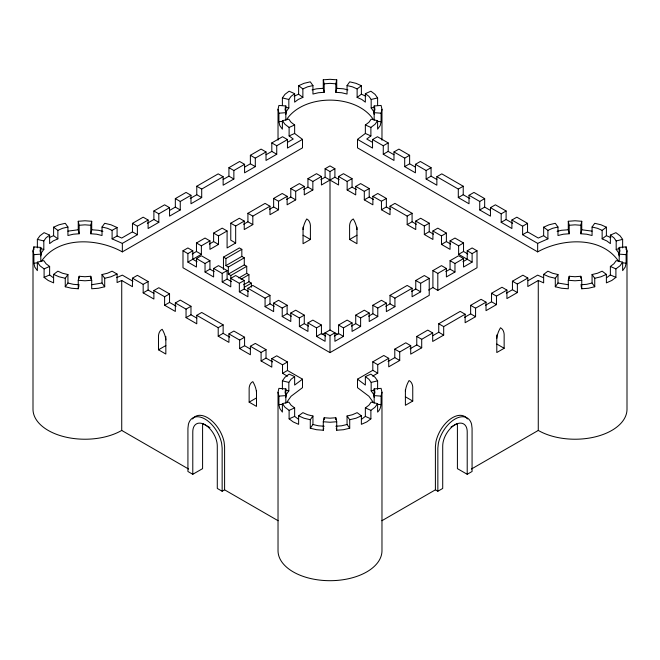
<?xml version="1.0" encoding="UTF-8"?>
<svg xmlns="http://www.w3.org/2000/svg" width="660" height="660" viewBox="0 0 660 660"><rect width="100%" height="100%" fill="white"/><g stroke="black" fill="none" stroke-linecap="round" stroke-linejoin="round"><path stroke-width="0.99" d="M188.595 469.045L121.729 430.435A51.975 30.005 0 0 1 65.084 436.945A51.975 30.005 0 0 1 33 409.216L33 250.784L33.883 246.898L40.804 247.426L40.804 261.682M40.804 247.426L40.037 250.784L40.804 254.141L33.883 254.661L33 250.784M40.804 255.907L41.572 252.549L43.816 249.422L43.816 240.933L46.06 237.806L49.632 235.117L44.096 232.666L39.963 235.777L37.364 239.39L37.364 247.879M53.196 277.613L49.632 274.931L49.632 266.442L46.06 263.752L43.816 260.626L37.364 262.168L39.963 265.782L44.096 268.892L44.096 277.382L48.221 280.483L53.608 282.868L53.608 274.387L57.857 271.186L62.51 273.248L67.93 274.543L65.257 278.264L65.257 286.753L71.528 288.255L78.251 288.766L78.251 280.277L79.159 276.284L84.975 276.73L90.791 276.284L91.707 280.277L91.707 288.766L98.431 288.255L104.701 286.753L104.701 278.264L102.028 274.543L107.448 273.248L112.101 271.186L117.076 274.057L117.076 282.546L121.729 280.483L132.454 286.679L132.454 278.19L137.387 275.344L148.104 281.531L148.104 290.021L153.879 293.345M117.076 227.502L112.101 230.373L112.101 238.862L117.076 235.983L117.076 227.502L110.962 224.788L104.701 223.294L102.028 227.015L102.028 235.504L96.607 234.209L90.791 233.764L90.791 225.274L91.707 221.282L84.975 220.77L78.251 221.282L78.251 229.771L79.159 233.764L73.343 234.209L67.93 235.504L67.93 227.015L65.257 223.294L58.987 224.788L53.608 227.172L53.608 235.661L57.857 238.862L53.196 240.925L49.632 243.606L49.632 235.117M78.251 288.766L78.936 285.772M90.791 233.764L91.707 229.771L91.707 221.282M278.025 140.184L278.025 109.321L278.908 105.435L285.829 105.963L285.829 120.219M285.829 105.963L285.062 109.321L285.829 112.678L278.908 113.198L278.025 109.321M285.829 114.444L286.588 111.086L288.832 107.96L288.832 99.47L291.085 96.343L294.649 93.654L289.113 91.204L284.988 94.314L282.389 97.927L282.389 105.476M377.611 105.476L377.611 97.927L375.012 94.314L370.887 91.204L365.351 93.654L365.351 102.143L361.779 99.462L357.126 97.4L361.375 94.198L361.375 85.709L355.987 83.325L349.717 81.832L347.053 85.552L347.053 94.042L341.632 92.746L335.816 92.301L335.816 83.812L336.724 79.819L330 79.307L323.276 79.819L323.276 88.308L324.184 92.301L318.367 92.746L312.947 94.042L312.947 85.552L310.283 81.832L304.012 83.325L298.625 85.709L298.625 94.198L302.874 97.4L298.221 99.462L294.649 102.143L294.649 93.654M335.816 92.301L336.724 88.308L336.724 79.819M374.171 403.144L374.171 388.888L381.092 388.361L381.975 392.246L381.975 550.679A51.975 30.005 0 0 1 330 580.693A51.975 30.005 0 0 1 278.025 550.679L278.025 392.246L278.908 388.361L285.829 388.888L285.829 403.144M285.829 388.888L285.062 392.246L285.829 395.604L278.908 396.124L278.025 392.246M285.829 397.37L286.588 394.012L288.832 390.885L288.832 382.396L291.085 379.269L294.649 376.579L289.113 374.129L284.988 377.239L282.389 380.853L282.389 389.342M618.428 261.038C600.988 235.785 561.792 238.4 537.661 251.881L357.497 147.865L357.497 139.375L365.351 133.469L365.351 124.979L368.915 122.29L371.167 119.163L377.611 120.706L377.611 129.187L380.209 125.573L381.092 121.688L381.092 113.198L381.975 109.321L381.092 105.435L374.171 105.963L374.171 120.219M298.221 419.075L294.649 416.394L294.649 407.905L291.085 405.215L288.832 402.088L282.389 403.631L284.988 407.245L289.113 410.355L289.113 418.844L293.246 421.946L298.625 424.331L298.625 415.849L302.874 412.648L307.527 414.711L312.947 416.006L310.283 419.727L310.283 428.216L316.544 429.718L323.276 430.229L323.276 421.74L324.184 417.747L330 418.184L335.816 417.747L336.724 421.74L336.724 430.229L343.456 429.718L349.717 428.216L349.717 419.727L347.053 416.006L352.473 414.711L357.126 412.648L361.375 415.849L361.375 424.331L366.754 421.946L370.887 418.844L370.887 410.355L375.012 407.245L377.611 403.631L371.167 402.088L368.915 405.215L365.351 407.905L365.351 416.394L361.779 419.075M323.276 430.229L323.73 428.233M377.611 403.631L377.611 412.112C383.328 406.849 379.69 398.755 381.975 392.246M506.344 293.221L512.44 289.707L512.44 281.218L522.885 275.187L527.818 278.033L527.818 286.522L538.271 280.483L543.65 282.868L543.65 274.387L547.899 271.186L552.552 273.248L557.972 274.543L555.299 278.264L555.299 286.753L561.569 288.255L568.293 288.766L568.293 280.277L569.209 276.284L575.025 276.73L580.841 276.284L581.749 280.277L581.749 288.766L588.472 288.255L594.742 286.753L594.742 278.264L592.069 274.543L597.49 273.248L602.143 271.186L606.391 274.387L606.391 282.868L611.779 280.483L615.904 277.382L615.904 268.892L620.037 265.782L622.636 262.168L616.184 260.626L613.94 263.752L610.368 266.442L610.368 274.931L606.804 277.613M622.636 247.879L622.636 239.39L620.037 235.777L615.904 232.666L610.368 235.117L610.368 243.606L606.804 240.925L602.143 238.862L606.391 235.661L606.391 227.172L601.012 224.788L594.742 223.294L592.069 227.015L592.069 235.504L586.658 234.209L580.841 233.764L580.841 225.274L581.749 221.282L575.025 220.77L568.293 221.282L568.293 229.771L569.209 233.764L563.392 234.209L557.972 235.504L557.972 227.015L555.299 223.294L549.038 224.788L543.65 227.172L543.65 235.661L547.899 238.862L537.661 243.391L522.613 234.704L522.613 226.223L511.896 220.027L511.896 228.517L501.179 222.329L501.179 213.84L490.454 207.652L490.454 216.142L479.737 209.954L479.737 201.465L469.021 195.277L469.021 203.767L458.296 197.571L458.296 189.082L436.862 176.707L436.862 185.196L426.137 179.008L426.137 170.519L415.421 164.332L415.421 172.821L404.695 166.625L404.695 158.144L393.979 151.948L393.979 160.438L383.262 154.25L383.262 145.761L372.537 139.573L372.537 148.063L357.497 139.375M580.841 233.764L581.749 229.771L581.749 221.282M622.636 262.168L622.636 270.649L625.226 267.036L626.117 263.15L626.117 254.661L627 250.784L626.117 246.898L619.195 247.426L619.195 261.682M41.572 261.038C59.012 235.785 98.208 238.4 122.339 251.881L302.503 147.865L302.503 139.375L294.649 133.469L294.649 124.979L291.085 122.29L288.832 119.163L282.389 120.706L282.389 129.187L279.79 125.573L278.908 121.688L278.908 113.198M65.257 286.753L67.93 283.033L67.93 274.543M286.588 119.575C303.823 93.637 356.177 93.637 373.411 119.575M377.611 120.706L375.012 124.319L370.887 127.43L370.887 135.919L366.754 139.021L372.529 142.354M286.588 402.501L291.085 396.248L302.503 387.651L302.503 379.162L287.463 370.474L282.529 373.321L282.529 364.832L271.804 358.644L271.804 367.133L261.088 360.946L261.088 352.457L250.371 346.269L250.371 354.758L239.646 348.562L239.646 340.082L228.929 333.886L228.929 342.375L218.204 336.188L218.204 327.698L196.771 315.323L196.771 323.812L186.046 317.625L186.046 309.136L175.329 302.948L175.329 311.429L164.612 305.242L164.612 296.752L153.887 290.565L153.887 299.054L143.17 292.867L143.17 284.377L132.454 278.19M310.283 428.216L312.947 424.495L312.947 416.006M555.299 286.753L557.972 283.033L557.972 274.543M357.126 97.4L357.126 88.91L361.375 85.709M302.503 379.162L294.649 385.069L294.649 376.579M602.143 238.862L602.143 230.373L606.391 227.172M117.076 235.983L121.729 238.046L132.454 231.858L132.454 223.369L143.17 217.181L148.104 220.027L148.104 228.517L158.821 222.329L158.821 213.84L169.546 207.652L169.546 216.142L180.262 209.954L180.262 201.465L190.979 195.277L190.979 203.767L201.704 197.571L201.704 189.082L223.138 176.707L223.138 185.196L233.863 179.008L233.863 170.519L244.579 164.332L244.579 172.821L255.304 166.625L255.304 158.144L266.021 151.948L266.021 160.438L276.738 154.25L276.738 145.761L287.463 139.573L287.463 148.063L302.503 139.375M147.295 223.286L153.887 219.483L153.887 210.994L164.612 204.806L169.546 207.652M169.554 210.433L175.329 207.1L175.329 198.619L186.046 192.423L190.979 195.277M190.171 198.536L196.771 194.725L196.771 186.236L218.204 173.861L223.138 176.707M223.154 179.487L228.929 176.162L228.929 167.673L239.646 161.486L244.579 164.332M244.596 167.112L250.371 163.779L250.371 155.29L261.088 149.102L266.021 151.948M266.038 154.737L271.804 151.404L271.804 142.915L282.529 136.727L287.463 139.573M132.454 223.369L137.387 226.223L148.104 220.027M287.471 142.354L293.246 139.021L289.113 135.919L289.113 127.43L284.988 124.319L282.389 120.706M112.101 238.862L122.339 243.391L137.387 234.704L137.387 226.223M372.537 139.573L377.471 136.727L388.195 142.915L388.195 151.404L393.962 154.737M429.231 278.363L420.659 283.313L420.659 291.802L415.759 288.973L415.759 280.483L424.331 275.534L429.231 278.363L429.231 295.342L330 352.63L182.985 267.754L182.985 250.784L187.886 247.954L192.786 250.784L192.786 259.264L197.076 261.739M209.938 240.875L201.366 245.825L201.366 254.314L196.465 251.485L196.465 242.995L205.037 238.046L209.938 240.875L209.938 249.364L218.518 244.414L218.518 235.925L227.089 230.975L227.089 247.954L235.669 242.995L235.669 226.025L244.241 221.075L244.241 229.564L252.821 224.606L252.821 216.125L269.973 206.217L269.973 214.706L278.545 209.756L278.545 201.267L287.125 196.317L287.125 204.806L295.697 199.856L295.697 191.367L304.276 186.417L304.276 194.906L312.848 189.948L312.848 181.467L321.428 176.509L321.428 184.998L334.9 177.218L339.19 179.693M218.518 244.414L213.617 241.585L213.617 233.096L222.189 228.145L227.089 230.975M235.669 242.995L230.769 240.174L230.769 223.196L239.341 218.245L244.241 221.075M252.821 224.606L247.921 221.776L247.921 213.296L265.072 203.387L269.973 206.217M278.545 209.756L273.644 206.926L273.644 198.437L282.224 193.487L287.125 196.317M295.697 199.856L290.796 197.026L290.796 188.537L299.376 183.587L304.276 186.417M312.848 189.948L307.948 187.118L307.948 178.637L316.528 173.679L321.428 176.509M338.572 176.509L347.152 181.467L347.152 189.948L352.052 187.118L352.052 178.637L343.472 173.679L338.572 176.509L338.572 184.998L325.099 177.218L325.099 168.729L330 165.899L334.9 168.729L334.9 177.218M182.985 250.784L187.886 253.605L192.786 250.784M325.099 168.729L330 171.559L334.9 168.729M192.175 253.96L196.465 251.485M209.327 244.06L213.617 241.585M243.631 224.26L247.921 221.776M269.354 209.401L273.644 206.926M286.506 199.501L290.796 197.026M303.658 189.593L307.948 187.118M320.81 179.693L325.099 177.218M143.17 284.377L148.104 281.531M383.262 145.761L388.195 142.915M187.886 253.605L187.886 262.094L201.366 254.314M196.465 258.563L201.366 255.733L209.938 260.683L209.938 269.173L205.037 272.002L205.037 263.513L196.465 258.563L196.465 267.044L187.886 262.094M143.17 292.867L148.104 290.021M383.262 154.25L388.195 151.404M153.887 290.565L158.821 287.719L169.546 293.906L169.546 302.396L176.137 306.207M393.979 151.948L398.912 149.102L409.629 155.29L409.629 163.779L415.404 167.112M205.037 263.513L209.938 260.683M347.152 181.467L352.052 178.637M223.459 269.428L223.459 257.12L239.382 247.929L241.832 249.34L241.832 256.418L225.91 265.609L225.91 258.538L241.832 249.34M164.612 296.752L169.546 293.906M213.617 268.463L218.518 265.634L227.089 270.584L227.089 279.073L222.189 281.902L222.189 273.413L213.617 268.463L213.617 276.952L205.037 272.002M355.724 186.417L360.624 183.587L369.204 188.537L369.204 197.026L364.303 199.856L364.303 191.367L355.724 186.417L355.724 194.906L347.152 189.948M404.695 158.144L409.629 155.29M228.36 267.028L244.282 257.829L244.282 264.899L228.36 274.098L228.36 267.028L225.91 265.609M164.612 305.242L169.546 302.396M404.695 166.625L409.629 163.779M222.189 273.413L227.089 270.584M364.303 191.367L369.204 188.537M175.329 302.948L180.262 300.094L190.979 306.281L190.979 314.771L196.754 318.103M415.421 164.332L420.354 161.486L431.071 167.673L431.071 176.162L436.846 179.487M222.189 281.902L230.769 286.852L230.81 275.509L246.733 266.318L246.733 273.388L238.772 277.984M372.875 196.317L377.776 193.487L386.356 198.437L386.356 206.926L381.455 209.756L381.455 201.267L372.875 196.317L372.875 204.806L364.303 199.856M186.046 309.136L190.979 306.281M426.137 170.519L431.071 167.673M240.974 279.262L248.935 274.667L248.935 281.738L243.631 284.798M303.047 229.564A16.764 9.677 -60 0 1 306.727 218.955A16.764 9.677 -60 0 1 310.398 225.316L310.398 239.464L303.047 243.705L303.047 227.139M239.341 283.313L244.241 280.483L244.241 288.973L239.341 291.802L239.341 283.313L230.769 278.363L235.669 275.534L244.241 280.483M381.455 201.267L386.356 198.437M186.046 317.625L190.979 314.771M426.137 179.008L431.071 176.162M244.307 287.24L251.386 283.148L251.386 287.191M196.771 315.323L201.704 312.477L223.138 324.852L223.138 333.341L229.738 337.144M436.862 176.707L441.796 173.861L463.229 186.236L463.229 194.725L469.829 198.536M247.921 288.272L252.821 285.442L269.973 295.342L269.973 303.831L265.072 306.661L265.072 298.171L247.921 288.272L247.921 296.752L239.341 291.802M390.027 206.217L394.927 203.387L412.079 213.296L412.079 221.776L407.179 224.606L407.179 216.125L390.027 206.217L390.027 214.706L381.455 209.756M165.833 339.9A16.764 9.677 60 0 0 162.162 329.29A16.764 9.677 60 0 0 158.482 335.659L158.482 349.808L165.833 345.56M356.953 229.564A16.764 9.677 60 0 0 353.273 218.955A16.764 9.677 60 0 0 349.602 225.316L349.602 239.464L356.953 235.216M265.072 298.171L269.973 295.342M407.179 216.125L412.079 213.296M218.204 327.698L223.138 324.852M458.296 189.082L463.229 186.236M273.644 303.121L278.545 300.292L287.125 305.242L287.125 313.731L282.224 316.561L282.224 308.072L273.644 303.121L273.644 311.611L265.072 306.661M415.759 221.075L420.659 218.245L429.231 223.196L429.231 231.685L424.331 234.514L424.331 226.025L415.759 221.075L415.759 229.564L407.179 224.606M218.204 336.188L223.138 333.341M458.296 197.571L463.229 194.725M228.929 333.886L233.863 331.039L244.579 337.227L244.579 345.716L250.354 349.049M469.021 195.277L473.954 192.423L484.671 198.619L484.671 207.1L490.446 210.433M282.224 308.072L287.125 305.242M424.331 226.025L429.231 223.196M239.646 340.082L244.579 337.227M479.737 201.465L484.671 198.619M290.796 313.022L295.697 310.192L304.276 315.142L304.276 323.631L299.376 326.461L299.376 317.971L290.796 313.022L290.796 321.511L282.224 316.561M432.91 230.975L437.811 228.145L446.383 233.096L446.383 241.585L441.482 244.414L441.482 235.925L432.91 230.975L432.91 239.464L424.331 234.514M239.646 348.562L244.579 345.716M479.737 209.954L484.671 207.1M250.371 346.269L255.304 343.423L266.021 349.61L266.021 358.099L272.621 361.903M299.376 317.971L304.276 315.142M441.482 235.925L446.383 233.096M490.454 207.652L495.388 204.806L506.113 210.994L506.113 219.483L512.705 223.286M307.948 322.93L312.848 320.1L321.428 325.05L321.428 333.539L316.528 336.361L316.528 327.88L307.948 322.93L307.948 331.411L299.376 326.461M450.062 240.875L454.963 238.046L463.534 242.995L463.534 251.485L458.634 254.314L458.634 245.825L450.062 240.875L450.062 249.364L441.482 244.414M261.088 352.457L266.021 349.61M501.179 213.84L506.113 210.994M316.528 327.88L321.428 325.05M458.634 245.825L463.534 242.995M261.088 360.946L266.021 358.099M501.179 222.329L506.113 219.483M271.804 358.644L276.738 355.798L287.463 361.985L287.463 370.474M511.896 220.027L516.83 217.181L527.546 223.369L527.546 231.858L538.271 238.046L543.65 235.661M322.006 334.612L330 330L330 171.559M352.052 322.93L343.472 327.88L343.472 336.361L338.572 333.539L338.572 325.05L347.152 320.1L352.052 322.93L352.052 331.411L360.624 326.461L360.624 317.971L369.204 313.022L369.204 321.511L377.776 316.561L377.776 308.072L386.356 303.121L386.356 311.611L394.927 306.661L394.927 298.171L412.079 288.272L412.079 296.752L420.659 291.802M360.624 326.461L355.724 323.631L355.724 315.142L364.303 310.192L369.204 313.022M377.776 316.561L372.875 313.731L372.875 305.242L381.455 300.292L386.356 303.121M394.927 306.661L390.027 303.831L390.027 295.342L407.179 285.442L412.079 288.272M432.91 287.562L432.91 270.584L441.482 265.634L446.383 268.463L446.383 276.952L454.963 272.002L454.963 263.513L463.534 258.563L463.534 267.044L472.114 262.094L472.114 253.605L477.015 250.784L477.015 267.754L437.811 290.392L432.91 287.562L428.62 290.037M454.963 272.002L450.062 269.173L450.062 260.683L458.634 255.733L463.534 258.563M462.924 261.739L467.214 259.264L467.214 250.784L472.114 247.954L477.015 250.784M316.528 336.361L325.099 341.319L325.099 332.83L330 335.659L334.9 332.83L334.9 341.319L343.472 336.361M432.91 270.584L437.811 273.413L446.383 268.463M282.529 364.832L287.463 361.985M522.613 226.223L527.546 223.369M334.29 336.014L338.572 333.539M351.442 326.106L355.724 323.631M368.593 316.206L372.875 313.731M385.745 306.306L390.027 303.831M411.469 291.448L415.759 288.973M445.772 271.648L450.062 269.173M522.613 234.704L527.546 231.858M256.492 392.246A16.764 9.677 60 0 0 252.821 381.637A16.764 9.677 60 0 0 249.142 387.998L249.142 402.146L256.492 397.906M373.411 402.501L368.915 396.248L357.497 387.651L357.497 379.162L372.809 370.318L372.809 361.828L383.798 355.484L388.732 358.33L388.732 366.82L399.721 360.475L399.721 351.986L410.718 345.642L410.718 354.131L421.707 347.787L421.707 339.298L432.696 332.953L432.696 341.443L443.685 335.099L443.685 326.609L465.127 314.226L465.127 322.715L475.571 316.685L475.571 308.195L486.024 302.164L486.024 310.654L496.468 304.615L496.468 296.134L506.921 290.095L506.921 298.584L517.374 292.553L517.374 284.064L527.818 278.033M388.03 361.531L394.787 357.629L394.787 349.14L405.784 342.796L410.718 345.642M410.008 348.843L416.773 344.941L416.773 336.451L427.762 330.107L432.696 332.953M432.836 335.659L438.752 332.244L438.752 323.763L460.193 311.38L465.127 314.226M464.541 317.353L470.638 313.838L470.638 305.349L481.09 299.318L486.024 302.164M485.446 305.291L491.535 301.768L491.535 293.279L501.988 287.248L506.921 290.095M372.809 361.828L377.743 364.675L388.732 358.33M278.091 520.715L224.598 489.827L222.148 491.246L222.148 448.066L221.645 443.38A24.313 14.041 60 0 0 205.037 419.075A24.313 14.041 60 0 0 188.43 424.198L187.927 428.307L187.927 471.487L192.786 474.292L202.587 468.633L202.587 426.195A17.325 9.999 60 0 1 202.826 423.571L209.938 427.614M528.099 280.657L537.661 275.137L543.246 277.613M372.669 376.093L377.743 373.164L377.743 364.675M405.397 391.149A16.764 9.677 -60 0 1 409.076 380.539A16.764 9.677 -60 0 1 412.748 386.909L412.748 401.049L405.397 405.298L405.397 389.738M496.798 338.382A16.764 9.677 -60 0 1 500.478 327.772A16.764 9.677 -60 0 1 504.149 334.133L504.149 348.282L496.798 352.531L496.798 334.942M451.003 427.069L457.19 423.497A17.325 9.999 -60 0 1 457.413 426.195L457.413 468.633L467.214 474.292L472.073 471.487L472.073 428.307L471.57 424.198A24.313 14.041 -60 0 0 454.963 419.075A24.313 14.041 -60 0 0 438.356 443.38L437.852 448.066L437.852 491.246L435.402 489.827L381.909 520.715M471.405 469.045L538.271 430.435A51.975 30.005 0 0 0 594.916 436.945A51.975 30.005 0 0 0 627 409.216L627 250.784M437.852 491.246L442.712 488.441L442.712 446.003A17.325 9.999 -60 0 1 454.963 424.784A17.325 9.999 -60 0 1 467.214 431.855L467.214 474.292M298.625 85.709L302.874 88.91L307.527 86.848L312.947 85.552M294.146 96.187L298.625 94.198M289.113 127.43L294.649 124.979M53.608 227.172L57.857 230.373L62.51 228.31L67.93 227.015M49.12 237.649L53.608 235.661M289.113 135.919L294.649 133.469M44.096 268.892L49.632 266.442M44.096 277.382L49.632 274.931M117.076 274.057L110.962 276.771L104.701 278.264M116.754 277.613L122.339 275.137L132.957 281.275M543.65 227.172L547.899 230.373L552.552 228.31L557.972 227.015M289.113 410.355L294.649 407.905M357.497 379.162L365.351 385.069L365.351 376.579L370.887 374.129L375.012 377.239L377.611 380.853L377.611 389.342M606.391 274.387L601.012 276.771L594.742 278.264M289.113 418.844L294.649 416.394M361.375 415.849L355.987 418.234L349.717 419.727M312.073 89.892L316.544 88.819L323.276 88.308M365.351 93.654L368.915 96.343L371.167 99.47L377.611 97.927M371.167 99.47L371.167 107.96L374.847 107.077M67.939 231.14L78.251 229.771M104.701 286.753L102.028 283.033L91.765 284.699M557.089 231.355L561.569 230.282L568.293 229.771M610.368 235.117L613.94 237.806L616.184 240.933L622.636 239.39M616.184 240.933L616.184 249.422L619.872 248.539M594.742 286.753L592.069 283.033L586.658 284.328L580.841 284.774M365.351 376.579L368.915 379.269L371.167 382.396L377.611 380.853M371.167 382.396L371.167 390.885L374.847 390.002M349.717 428.216L347.053 424.495L341.632 425.791L335.816 426.236M323.276 79.819L324.184 83.812L330 83.374L335.816 83.812M278.908 121.688L282.859 121.39M78.251 221.282L79.159 225.274L84.975 224.837L90.791 225.274M33.883 254.661L33.883 263.15L37.834 262.853M568.293 221.282L569.209 225.274L575.025 224.837L580.841 225.274M91.707 280.277L84.975 280.789L78.251 280.277M581.749 280.277L575.025 280.789L568.293 280.277M278.908 396.124L278.908 404.613L282.859 404.316M336.724 421.74L330 422.251L323.276 421.74M336.724 88.308L343.456 88.819L347.927 89.892M381.092 113.198L374.171 112.678L374.938 109.321L374.171 105.963M377.14 121.39L381.092 121.688M581.749 229.771L592.061 231.14M626.117 254.661L619.195 254.141L619.963 250.784L619.195 247.426M622.165 262.853L626.117 263.15M91.707 229.771L98.431 230.282L102.91 231.355M568.235 284.699L557.972 283.033M79.159 284.774L73.343 284.328L67.93 283.033M381.092 396.124L374.171 395.604L374.938 392.246L374.171 388.888M377.14 404.316L381.092 404.613M324.184 426.236L318.367 425.791L312.947 424.495M347.053 85.552L352.473 86.848L357.126 88.91M282.389 97.927L288.832 99.47M285.153 107.077L288.832 107.96M592.069 227.015L597.49 228.31L602.143 230.373M555.299 278.264L549.038 276.771L543.65 274.387M102.028 227.015L107.448 228.31L112.101 230.373M37.364 239.39L43.816 240.933M40.128 248.539L43.816 249.422M65.257 278.264L58.987 276.771L53.608 274.387M282.389 380.853L288.832 382.396M285.153 390.002L288.832 390.885M310.283 419.727L304.012 418.234L298.625 415.849M361.375 94.198L365.854 96.187M365.351 124.979L370.887 127.43M606.391 235.661L610.88 237.649M365.351 133.469L370.887 135.919M610.368 266.442L615.904 268.892M610.368 274.931L615.904 277.382M365.351 407.905L370.887 410.355M365.351 416.394L370.887 418.844M467.214 250.784L472.114 253.605M352.052 187.118L356.342 189.593M369.204 197.026L373.494 199.501M386.356 206.926L390.646 209.401M412.079 221.776L416.369 224.26M429.231 231.685L433.521 234.16M446.383 241.585L450.673 244.06M463.534 251.485L467.824 253.96M512.44 281.218L517.374 284.064M271.804 142.915L276.738 145.761M458.634 254.314L472.114 262.094M512.44 289.707L517.374 292.553M271.804 151.404L276.738 154.25M307.948 178.637L312.848 181.467M450.062 260.683L454.963 263.513M491.535 293.279L496.468 296.134M250.371 155.29L255.304 158.144M491.535 301.768L496.468 304.615M250.371 163.779L255.304 166.625M290.796 188.537L295.697 191.367M470.638 305.349L475.571 308.195M228.929 167.673L233.863 170.519M349.602 239.464L356.953 243.705L356.953 227.139M273.644 198.437L278.545 201.267M415.759 280.483L420.659 283.313M470.638 313.838L475.571 316.685M228.929 176.162L233.863 179.008M496.798 344.041L504.149 348.282M303.047 235.216L310.398 239.464M247.921 213.296L252.821 216.125M390.027 295.342L394.927 298.171M438.752 323.763L443.685 326.609M196.771 186.236L201.704 189.082M438.752 332.244L443.685 335.099M196.771 194.725L201.704 197.571M230.769 223.196L235.669 226.025M372.875 305.242L377.776 308.072M416.773 336.451L421.707 339.298M175.329 198.619L180.262 201.465M416.773 344.941L421.707 347.787M175.329 207.1L180.262 209.954M213.617 233.096L218.518 235.925M355.724 315.142L360.624 317.971M241.832 256.418L244.282 257.829M394.787 349.14L399.721 351.986M153.887 210.994L158.821 213.84M244.282 264.899L246.733 266.318M223.459 257.12L225.91 258.538M196.465 242.995L201.366 245.825M338.572 325.05L343.472 327.88M394.787 357.629L399.721 360.475M153.887 219.483L158.821 222.329M246.733 273.388L248.935 274.667M248.935 281.738L251.386 283.148M330 330L337.994 334.612M228.36 274.098L230.81 275.509M209.938 269.173L214.228 271.648M227.089 279.073L231.379 281.548M244.241 288.973L248.531 291.448M269.973 303.831L274.255 306.306M287.125 313.731L291.406 316.206M304.276 323.631L308.558 326.106M321.428 333.539L325.71 336.014M372.809 370.318L377.743 373.164M132.454 231.858L137.387 234.704M405.397 396.808L412.748 401.049M282.529 373.321L287.471 376.175M158.482 349.808L165.833 354.049L165.833 336.468M249.142 402.146L256.492 406.387L256.492 390.827M222.148 491.246L217.288 488.441L217.288 446.003A17.325 9.999 60 0 0 205.037 424.784A17.325 9.999 60 0 0 192.786 431.855L192.786 474.292M616.184 249.422L618.428 252.549L619.195 255.907M371.167 107.96L373.411 111.086L374.171 114.444M371.167 390.885L373.411 394.012L374.171 397.37M581.064 285.772L581.749 288.766M336.27 428.233L336.724 430.229M278.908 404.613L279.79 408.499L282.389 412.112L282.389 403.631M33.883 263.15L34.774 267.036L37.364 270.649L37.364 262.168M626.117 246.898L626.117 249.727M592.069 274.543L592.069 283.033M580.841 276.284L580.841 278.173M569.209 225.274L569.209 233.764M569.209 276.284L569.209 279.114M547.899 230.373L547.899 238.862M538.271 280.483L538.271 430.435M537.661 243.391L537.661 251.881M437.811 273.413L437.811 290.392M435.402 489.827L435.402 446.655L435.905 441.961A24.313 14.041 -60 0 1 450.268 419.125A24.313 14.041 -60 0 1 467.404 418.984M381.975 109.321L381.975 140.184M347.053 416.006L347.053 424.495M335.816 417.747L335.816 419.636M330 335.659L330 352.63M324.184 83.812L324.184 92.301M324.184 417.747L324.184 419.636M302.874 88.91L302.874 97.4M224.598 489.827L224.598 446.655L224.095 441.961A24.313 14.041 60 0 0 209.731 419.125A24.313 14.041 60 0 0 192.596 418.984M122.339 243.391L122.339 251.881M121.729 280.483L121.729 430.435M102.028 274.543L102.028 283.033M90.791 276.284L90.791 279.114M79.159 225.274L79.159 233.764M79.159 276.284L79.159 278.173M57.857 230.373L57.857 238.862M33.883 246.898L33.883 249.727"/></g></svg>
